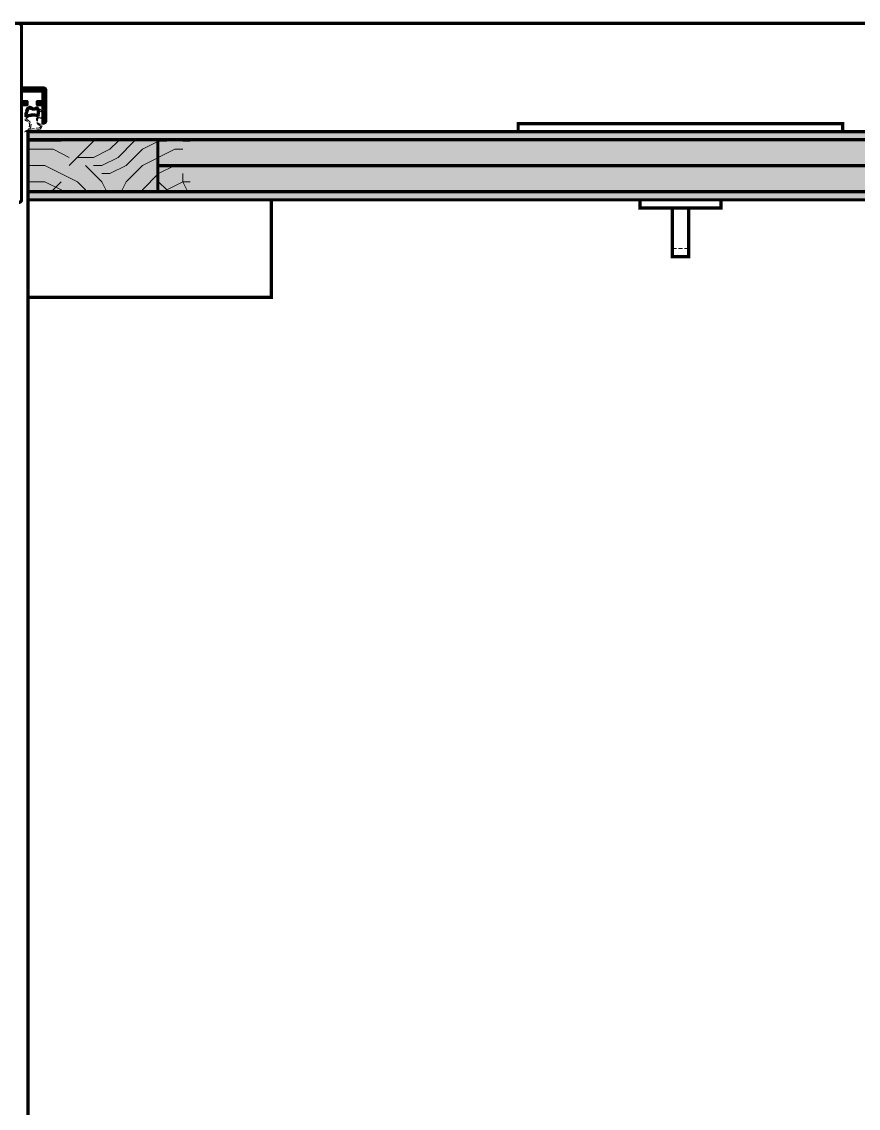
# Model space of a CAD drawing. Extents: x -1457 to 23780, y -2071 to 4205.
# Drawn here: x 10056.7 to 10108.3, y 2173.2 to 2240.1 of the extents above; entities that cross this region are included whole.
import ezdxf

# ---------------------------------------------------------------- set-up
doc = ezdxf.new("R2010")
doc.units = 0
doc.header["$MEASUREMENT"] = 0
doc.linetypes.add('HIDDEN', pattern=[0.375, 0.25, -0.125])
doc.layers.add('M-TEFRIS2-015', color=129, linetype='Continuous', lineweight=9)

msp = doc.modelspace()

# ---------------------------------------------------------------- hatches: boundary and pattern name
at = {"layer": 'M-TEFRIS2-015', "linetype": 'HIDDEN', "lineweight": 0}
h = msp.add_hatch(color=256, dxfattribs=at)
edge = h.paths.add_edge_path()
edge.add_spline(control_points=[(10057.98758325303, 2234.536979920442), (10057.94810959684, 2234.590641756), (10057.87657633658, 2234.687886511627), (10057.76979739985, 2234.782375259383), (10057.68365446499, 2234.889969749507), (10057.57484561024, 2234.835137338334), (10057.47260287918, 2234.799362440426), (10057.36406461118, 2234.823635529487), (10057.27959755192, 2234.890981718578), (10057.18649163831, 2234.893679111869), (10057.07190331895, 2234.890196595941), (10057.00075396223, 2234.728768522833), (10056.9162741467, 2234.555612813285), (10056.8955861321, 2234.32089180714), (10056.92080323721, 2234.164385160115), (10056.91385945038, 2234.017088821289), (10057.02768418801, 2234.004463782891), (10057.09953485559, 2233.920496967494), (10057.21296193141, 2233.835403951296), (10057.19070475691, 2233.710453487227), (10057.17318810168, 2233.593842557493), (10057.13242081367, 2233.448186740257), (10057.00556276126, 2233.400462442482), (10056.8281568214, 2233.351970450301), (10056.87623434219, 2233.330196704792), (10056.90054690841, 2233.323097995653)], knot_values=[0, 0, 0, 0, 1.972481329933421, 3.574485720078666, 4.459231721842631, 5.627326994262999, 6.631388320856649, 7.787072978740821, 8.75015276194368, 9.776376719050775, 10.52172028727109, 11.98318526219924, 14.34903833668033, 16.62296311174929, 18.66660599276623, 19.53265988375316, 20.30320742306432, 21.53106540985929, 22.8950020509257, 24.14050273090668, 24.94140504827469, 26.57643914558082, 28.1214307914516, 29.40842415818681, 30.06904306217089, 30.06904306217089, 30.06904306217089, 30.06904306217089], degree=3, periodic=0)
edge.add_arc((10056.90615239825, 2233.342296393599), 0.0200000000000125, -106.2765878871962, -80.30387226260802)
edge.add_line((10056.90952085348, 2233.32258209652), (10057.86141479498, 2233.485226096094))
edge.add_spline(control_points=[(10057.86141479499, 2233.485226096094), (10057.88878812247, 2233.531547350965), (10057.94330403951, 2233.597067522991), (10057.94905603411, 2233.700881018729), (10057.93305795056, 2233.763171088216), (10057.93369536382, 2233.756541251594), (10057.86230107356, 2233.780431692659), (10057.86230107356, 2233.780431692659)], knot_values=[0, 0, 0, 0, 0.2230052084876708, 0.4469780816912642, 0.8022655540997069, 1.018676818468204, 1.060393501096338, 1.060393501096338, 1.060393501096338, 1.060393501096338], degree=3, periodic=0)
edge.add_arc((10057.9157643041, 2234.014905823438), 0.2404920685283454, -231.14236130453662, -102.84460959599818, ccw=False)
edge.add_spline(control_points=[(10057.76488258731, 2234.202178732747), (10057.79120229306, 2234.184438069671), (10057.84925514144, 2234.185448038301), (10057.94595845469, 2234.131507992766), (10057.94438418117, 2234.249259768585), (10057.75131581447, 2234.260589799822), (10057.81380175628, 2234.415028534258), (10057.80124121609, 2234.662888332943), (10057.9173817233, 2234.528836072524), (10057.96847013152, 2234.534762670257), (10057.98758325303, 2234.536979920442)], knot_values=[1.684532790128255, 1.684532790128255, 1.684532790128255, 1.684532790128255, 1.827512949640418, 2.001131811412198, 2.034132841388928, 2.383878172112238, 2.570749579948123, 2.81730155771981, 2.995364809708569, 3.101801527567439, 3.101801527567439, 3.101801527567439, 3.101801527567439], degree=3, periodic=0)
edge = h.paths.add_edge_path(flags=16)
edge.add_spline(control_points=[(10057.20754967851, 2233.511670378895), (10057.22382841796, 2233.528315656557), (10057.24008207191, 2233.547646962266), (10057.26287688774, 2233.585303157317), (10057.26990342782, 2233.599884121395), (10057.27377314658, 2233.608409341563)], knot_values=[4.696285649924368, 4.696285649924368, 4.696285649924368, 4.696285649924368, 4.79612257682362, 4.79612257682362, 4.854419796380462, 4.854419796380462, 4.854419796380462, 4.854419796380462], degree=3, periodic=0)
edge.add_spline(control_points=[(10057.27377314658, 2233.608409341563), (10057.27360795048, 2233.611435918301), (10057.27365580579, 2233.614473147059), (10057.27400261182, 2233.624272794401), (10057.27451452763, 2233.631888241853), (10057.27592997298, 2233.648356792339), (10057.2768030262, 2233.657040561797), (10057.27883823125, 2233.674713547633), (10057.2799777224, 2233.683409589801), (10057.28366210465, 2233.708791225308), (10057.2865338066, 2233.727111912387), (10057.28980625088, 2233.768760097872), (10057.29049537051, 2233.792035670347), (10057.28445191936, 2233.829182390487), (10057.28121979142, 2233.842062605105), (10057.27023068279, 2233.87355745984), (10057.26086289622, 2233.890614554548), (10057.24026616719, 2233.920623479375), (10057.22875313111, 2233.93363438117), (10057.20570342768, 2233.957055949886), (10057.19454431147, 2233.967216136298), (10057.17376907443, 2233.985160908436), (10057.16399319365, 2233.993128676724), (10057.14483310261, 2234.009045317543), (10057.13503686606, 2234.017200753027), (10057.10559826523, 2234.039908735755), (10057.0841649226, 2234.054765006356), (10057.05858733284, 2234.067365567273)], knot_values=[3.795205768767631, 3.795205768767631, 3.795205768767631, 3.795205768767631, 3.825435281411388, 3.825435281411388, 3.876175829762433, 3.876175829762433, 3.923120005564896, 3.923120005564896, 3.970064181367359, 3.970064181367359, 4.056079576782028, 4.056079576782028, 4.1420949721967, 4.1420949721967, 4.181856208153813, 4.181856208153813, 4.244411595576305, 4.244411595576305, 4.309456277789172, 4.309456277789172, 4.374500960002043, 4.374500960002043, 4.436400391423946, 4.436400391423946, 4.498299822845847, 4.498299822845847, 4.605733337985941, 4.605733337985941, 4.605733337985941, 4.605733337985941], degree=3, periodic=0)
edge.add_arc((10057.0921735899, 2234.135541540585), 0.0759999999999773, -242.77781000747268, -116.22673227767291, ccw=False)
edge.add_arc((10057.47722509194, 2233.231874823799), 1.058097748058568, 78.8376998673894, 113.37615524251689, ccw=False)
edge.add_arc((10057.67821060722, 2234.250330410581), 0.0200000000000284, -30.195413915971812, 78.9000715373781, ccw=False)
edge.add_arc((10057.96199720611, 2234.025453327911), 0.3422998841750275, 141.1287320440587, 245.511948304005)
edge.add_arc((10057.7980206851, 2233.646677810102), 0.0708012071070941, -89.84227209005059, 71.81844955852603, ccw=False)
edge.add_line((10057.79821559147, 2233.575876871273), (10057.2252168256, 2233.477972255045))
edge.add_arc((10057.22184837036, 2233.497686552124), 0.019999999999999, -224.3621609343977, -80.30387226945902, ccw=False)
edge = h.paths.add_edge_path(flags=16)
edge.add_spline(control_points=[(10056.97222224483, 2234.381511610696), (10056.97275559254, 2234.383443302362), (10056.97329401538, 2234.385377029361), (10056.98317718235, 2234.420583173887), (10056.99398675755, 2234.454465369203), (10057.00581280729, 2234.488925818772), (10057.00620549716, 2234.490067248131), (10057.00659895267, 2234.491208090767)], knot_values=[2.606882164150666, 2.606882164150666, 2.606882164150666, 2.606882164150666, 2.618308665253161, 2.618308665253161, 2.814704777591772, 2.814704777591772, 2.821436412206805, 2.821436412206805, 2.821436412206805, 2.821436412206805], degree=3, periodic=0)
edge.add_spline(control_points=[(10057.00659895267, 2234.491208090767), (10057.017684601, 2234.523351445925), (10057.02937804791, 2234.555029037088), (10057.04203718599, 2234.587745673318), (10057.04262090282, 2234.589250466535), (10057.04320617076, 2234.590755501828)], knot_values=[2.408074102405524, 2.408074102405524, 2.408074102405524, 2.408074102405524, 2.597738580129102, 2.597738580129102, 2.606882164150666, 2.606882164150666, 2.606882164150666, 2.606882164150666], degree=3, periodic=0)
edge.add_spline(control_points=[(10057.04320617076, 2234.590755501828), (10057.04890642209, 2234.605413881196), (10057.05475380924, 2234.620095223268), (10057.06746241571, 2234.651310779605), (10057.0743942952, 2234.667949992076), (10057.08699009993, 2234.697591023123), (10057.09239043787, 2234.710240845743), (10057.09794339169, 2234.722917735096)], knot_values=[2.149006277224146, 2.149006277224146, 2.149006277224146, 2.149006277224146, 2.238060749371884, 2.238060749371884, 2.336258805541189, 2.336258805541189, 2.408074102405524, 2.408074102405524, 2.408074102405524, 2.408074102405524], degree=3, periodic=0)
edge.add_spline(control_points=[(10057.09794339169, 2234.722917735096), (10057.0999833783, 2234.727574839293), (10057.10204396202, 2234.732235596432), (10057.10800861308, 2234.745566117381), (10057.11182911319, 2234.753606076552), (10057.11894489026, 2234.767773688804), (10057.12224202991, 2234.773931112843), (10057.12823439308, 2234.784286994847), (10057.13073621864, 2234.788324063993), (10057.13370171583, 2234.792061084801)], knot_values=[1.977607441624772, 1.977607441624772, 1.977607441624772, 1.977607441624772, 2.003990200929743, 2.003990200929743, 2.053089229014396, 2.053089229014396, 2.101047753119271, 2.101047753119271, 2.149006277224144, 2.149006277224144, 2.149006277224144, 2.149006277224144], degree=3, periodic=0)
edge.add_arc((10057.14936829477, 2234.779628936791), 0.0200000000000304, 90.55556315178887, 141.5663893431633, ccw=False)
edge.add_spline(control_points=[(10057.14700135056, 2234.799488382276), (10057.14812724181, 2234.799622571412), (10057.14927051283, 2234.799731712661), (10057.1553777025, 2234.800230233785), (10057.16148946181, 2234.800473054082), (10057.17871731772, 2234.800851241052), (10057.19056940429, 2234.800838521391), (10057.20063873708, 2234.800536404051)], knot_values=[1.69878072459484, 1.69878072459484, 1.69878072459484, 1.69878072459484, 1.709176364630534, 1.709176364630534, 1.751194216338215, 1.751194216338215, 1.814824352558606, 1.814824352558606, 1.814824352558606, 1.814824352558606], degree=3, periodic=0)
edge.add_spline(control_points=[(10057.20063873708, 2234.800536404051), (10057.20073542951, 2234.800533502919), (10057.20083195754, 2234.800530575103), (10057.20999431143, 2234.800249645425), (10057.21783202944, 2234.799662459143), (10057.22780517489, 2234.79839195314), (10057.23083182659, 2234.797907614058), (10057.23640013234, 2234.796793577174), (10057.23831261088, 2234.796331715919), (10057.24295941414, 2234.795068542095), (10057.2457369286, 2234.79410855813), (10057.24989333629, 2234.792255826713), (10057.25138653206, 2234.791518251932), (10057.25458097786, 2234.789862340418), (10057.25607732446, 2234.789066248348), (10057.26009274195, 2234.786846658626), (10057.2618634086, 2234.78582004604), (10057.26369255536, 2234.784728261748)], knot_values=[1.498288754767149, 1.498288754767149, 1.498288754767149, 1.498288754767149, 1.498899773643438, 1.498899773643438, 1.55638679152604, 1.55638679152604, 1.58513030046734, 1.58513030046734, 1.61387380940864, 1.61387380940864, 1.646408564364206, 1.646408564364206, 1.665384561853024, 1.665384561853024, 1.684360559341839, 1.684360559341839, 1.69878072459484, 1.69878072459484, 1.69878072459484, 1.69878072459484], degree=3, periodic=0)
edge.add_line((10057.26369255536, 2234.784728261748), (10057.30731429487, 2234.758691242114))
edge.add_line((10057.30731429487, 2234.75869124211), (10057.39282680815, 2234.725518000971))
edge.add_line((10057.39282680815, 2234.725518000974), (10057.4684864332, 2234.717319852167))
edge.add_line((10057.4684864332, 2234.717319852167), (10057.57384824673, 2234.738456821753))
edge.add_spline(control_points=[(10057.57384824674, 2234.738456821757), (10057.58287550225, 2234.741736241616), (10057.59163526594, 2234.745218967095), (10057.61797661219, 2234.75614276723), (10057.6337297182, 2234.763395368183), (10057.6461758442, 2234.768212482792)], knot_values=[0.9322138717899155, 0.9322138717899155, 0.9322138717899155, 0.9322138717899155, 0.9728151593248144, 0.9728151593248144, 1.059280169269481, 1.059280169269481, 1.059280169269481, 1.059280169269481], degree=3, periodic=0)
edge.add_arc((10057.65339476099, 2234.749560747205), 0.0199999999999873, 41.187602607252586, 114.1288367209765, ccw=False)
edge.add_spline(control_points=[(10057.66819740606, 2234.763009973911), (10057.67503948602, 2234.755479363899), (10057.68392322062, 2234.745194149295), (10057.69286213194, 2234.735460483742), (10057.69287617185, 2234.7354451965), (10057.69289021144, 2234.735429910575)], knot_values=[0.6191493752113117, 0.6191493752113117, 0.6191493752113117, 0.6191493752113117, 0.6800377646677511, 0.6800377646677511, 0.6801335518299229, 0.6801335518299229, 0.6801335518299229, 0.6801335518299229], degree=3, periodic=0)
edge.add_line((10057.69289021144, 2234.735429910575), (10057.71838552733, 2234.708592019018))
edge.add_arc((10057.6640694396, 2234.655434116372), 0.0760000000000115, 21.824850319347604, 44.38258039392042, ccw=False)
edge.add_line((10057.73462211451, 2234.683688674631), (10057.73769654087, 2234.609023709021))
edge.add_line((10057.73769654087, 2234.609023709017), (10057.73345610935, 2234.525721076872))
edge.add_line((10057.73345610935, 2234.525721076876), (10057.72938910031, 2234.445825303064))
edge.add_line((10057.72938910031, 2234.445825303064), (10057.72702358885, 2234.399355190351))
edge.add_line((10057.72702358885, 2234.399355190351), (10057.72702033333, 2234.399349495518))
edge.add_arc((10057.65171379393, 2234.409592792021), 0.0760000000000394, -97.22819727811412, -7.745911107292898, ccw=False)
edge.add_line((10057.64215136198, 2234.334196771601), (10057.64229709043, 2234.334237196363))
edge.add_line((10057.64229709043, 2234.334237196363), (10057.57546502543, 2234.346635254995))
edge.add_line((10057.57546502543, 2234.346635254991), (10057.48450100597, 2234.355975572558))
edge.add_line((10057.48450100597, 2234.355975572562), (10057.35602088327, 2234.354742510412))
edge.add_line((10057.35602088327, 2234.354742510408), (10057.2884411487, 2234.34730749279))
edge.add_line((10057.2884411487, 2234.347307492793), (10057.14760252609, 2234.316169406105))
edge.add_arc((10057.42967528368, 2233.374422730514), 0.9830828253785207, 106.6740540243769, 111.0841378559763)
edge.add_arc((10057.04548113932, 2234.361284540253), 0.0760000000000061, -195.4350394577134, -66.30546412397172, ccw=False)
h = msp.add_hatch(dxfattribs=at)
h.set_pattern_fill('LOGEND', color=256, scale=10, style=0)
h.set_pattern_definition([(270, (12032.13952861774, 3829.24191300548), (9.999999999999998, -9.999999999999998), [3, -7]), (270, (12032.63952861774, 3829.24191300548), (9.999999999999998, -9.999999999999998), [3, -7]), (270, (12033.63952861774, 3828.74191300548), (9.999999999999998, -9.999999999999998), [2, -8]), (270, (12034.63952861774, 3828.24191300548), (9.999999999999998, -9.999999999999998), [1.5, -8.5]), (270, (12035.63952861774, 3828.24191300548), (9.999999999999998, -9.999999999999998), [1, -9]), (270, (12036.63952861774, 3830.74191300548), (9.999999999999998, -9.999999999999998), [0.5, -2.5, 0.5, -6.5]), (270, (12037.13952861774, 3829.24191300548), (9.999999999999998, -9.999999999999998), [0.5, -4, 1.5, -4]), (270, (12037.63952861774, 3827.24191300548), (9.999999999999998, -9.999999999999998), [0.5, -0.5, 0.5, -8.5]), (270, (12038.13952861774, 3827.74191300548), (9.999999999999998, -9.999999999999998), [0.5, -9.5]), (270, (12039.13952861774, 3828.24191300548), (9.999999999999998, -9.999999999999998), [1.5, -8.5]), (270, (12040.13952861774, 3828.24191300548), (9.999999999999998, -9.999999999999998), [2, -8]), (270, (12041.13952861774, 3828.74191300548), (9.999999999999998, -9.999999999999998), [2.5, -3, 0.5, -4]), (360, (12035.13952861774, 3832.74191300548), (9.999999999999998, 9.999999999999998), [0.5, -1, 2.5, -6]), (360, (12036.13952861774, 3832.24191300548), (9.999999999999998, 9.999999999999998), [0.5, -0.5, 1.5, -7.5]), (360, (12040.13952861774, 3831.74191300548), (9.999999999999998, 9.999999999999998), [1, -9]), (360, (12036.13952861774, 3831.24191300548), (9.999999999999998, 9.999999999999998), [2, -3, 0.5, -4.5]), (360, (12041.63952861774, 3830.74191300548), (9.999999999999998, 9.999999999999998), [0.5, -9.5]), (360, (12036.63952861774, 3830.24191300548), (9.999999999999998, 9.999999999999998), [1.5, -8.5]), (360, (12037.13952861774, 3829.24191300548), (9.999999999999998, 9.999999999999998), [1, -9]), (360, (12037.13952861774, 3828.24191300548), (9.999999999999998, 9.999999999999998), [0.5, -1.5, 1.5, -6.5]), (360, (12037.63952861774, 3827.74191300548), (9.999999999999998, 9.999999999999998), [0.5, -9.5]), (360, (12035.63952861774, 3827.24191300548), (9.999999999999998, 9.999999999999998), [1.399999999999999, -8.6]), (360, (12033.63952861774, 3826.74191300548), (9.999999999999998, 9.999999999999998), [1, -9]), (360, (12037.63952861774, 3825.74191300548), (9.999999999999998, 9.999999999999998), [0.5, -9.5]), (360, (12037.13952861774, 3824.74191300548), (9.999999999999998, 9.999999999999998), [1.5, -8.5]), (360, (12037.13952861774, 3823.74191300548), (9.999999999999998, 9.999999999999998), [1.5, -8.5]), (315.0000000000001, (12033.13952861774, 3825.24191300548), (10.00000000019025, 1.079553950707443e-15), [0.7071000000000001, -0.7071000000000001, 0.7071000000000001, -12.02083562]), (315.0000000000001, (12035.63952861774, 3827.24191300548), (10.00000000019025, 1.079553950707443e-15), [1.414199999999999, -12.72793562]), (315.0000000000001, (12040.63952861774, 3831.24191300548), (10.00000000019025, 1.079553950707443e-15), [1.414199999999999, -12.72793562]), (315.0000000000001, (12038.13952861774, 3829.24191300548), (10.00000000019025, 1.079553950707443e-15), [1.414199999999999, -12.72793562]), (315.0000000000001, (12036.13952861774, 3828.74191300548), (10.00000000019025, 1.079553950707443e-15), [1.414199999999999, -12.72793562]), (315.0000000000001, (12034.13952861774, 3825.74191300548), (10.00000000019025, 1.079553950707443e-15), [1.414199999999999, -12.72793562]), (315.0000000000001, (12034.63952861774, 3826.74191300548), (10.00000000019025, 1.079553950707443e-15), [2.121319999999998, -12.02081562]), (315.0000000000001, (12039.13952861774, 3829.74191300548), (10.00000000019025, 1.079553950707443e-15), [0.7071000000000001, -13.43503562]), (315.0000000000001, (12040.13952861774, 3830.24191300548), (10.00000000019025, 1.079553950707443e-15), [0.7071000000000001, -13.43503562]), (315.0000000000001, (12040.13952861774, 3826.24191300548), (10.00000000019025, 1.079553950707443e-15), [0.7071000000000001, -13.43503562]), (315.0000000000001, (12035.13952861774, 3830.24191300548), (10.00000000019025, 1.079553950707443e-15), [0.7071000000000001, -13.43503562]), (315.0000000000001, (12038.63952861774, 3824.74191300548), (10.00000000019025, 1.079553950707443e-15), [0.7071000000000001, -13.43503562]), (315.0000000000001, (12037.63952861774, 3828.24191300548), (10.00000000019025, 1.079553950707443e-15), [0.7071000000000001, -13.43503562]), (315.0000000000001, (12038.63952861774, 3827.24191300548), (10.00000000019025, 1.079553950707443e-15), [0.7071000000000001, -13.43503562]), (45, (12036.63952861774, 3827.74191300548), (-1.079553950707443e-15, 10.00000000019025), [0.7071000000000001, -0.7071000000000001, 2.121319999999998, -10.60661562]), (45, (12036.63952861774, 3826.24191300548), (-1.079553950707443e-15, 10.00000000019025), [0.7071000000000001, -13.43503562]), (45, (12033.13952861774, 3826.24191300548), (-1.079553950707443e-15, 10.00000000019025), [0.7071000000000001, -13.43503562]), (45, (12035.63952861774, 3828.24191300548), (-1.079553950707443e-15, 10.00000000019025), [0.7071000000000001, -13.43503562]), (45, (12037.63952861774, 3826.74191300548), (-1.079553950707443e-15, 10.00000000019025), [0.7071000000000001, -13.43503562]), (45, (12035.13952861774, 3829.24191300548), (-1.079553950707443e-15, 10.00000000019025), [0.7071000000000001, -13.43503562]), (45, (12035.13952861774, 3825.24191300548), (-1.079553950707443e-15, 10.00000000019025), [0.7071000000000001, -13.43503562]), (45, (12032.13952861774, 3832.24191300548), (-1.079553950707443e-15, 10.00000000019025), [0.7071000000000001, -13.43503562]), (45, (12032.63952861774, 3831.74191300548), (-1.079553950707443e-15, 10.00000000019025), [1.414199999999999, -12.72793562]), (45, (12033.13952861774, 3831.24191300548), (-1.079553950707443e-15, 10.00000000019025), [1.414199999999999, -12.72793562]), (45, (12033.13952861774, 3830.24191300548), (-1.079553950707443e-15, 10.00000000019025), [1.414199999999999, -12.72793562]), (45, (12034.13952861774, 3829.74191300548), (-1.079553950707443e-15, 10.00000000019025), [1.414199999999999, -12.72793562]), (45, (12038.13952861774, 3825.74191300548), (-1.079553950707443e-15, 10.00000000019025), [1.414199999999999, -12.72793562]), (45, (12033.13952861774, 3823.74191300548), (-1.079553950707443e-15, 10.00000000019025), [1.414199999999999, -12.72793562]), (45, (12041.13952861774, 3823.24191300548), (-1.079553950707443e-15, 10.00000000019025), [1.414199999999999, -12.72793562]), (45, (12040.13952861774, 3823.24191300548), (-1.079553950707443e-15, 10.00000000019025), [1.414199999999999, -12.72793562]), (45, (12039.63952861774, 3824.24191300548), (-1.079553950707443e-15, 10.00000000019025), [1.414199999999999, -12.72793562]), (45, (12039.63952861774, 3831.24191300548), (-1.079553950707443e-15, 10.00000000019025), [2.121319999999998, -12.02081562]), (45, (12038.63952861774, 3824.74191300548), (-1.079553950707443e-15, 10.00000000019025), [2.121319999999998, -12.02081562]), (296.5650512000001, (12041.63952861774, 3830.24191300548), (4.00064707955395e-09, -10.00000000000094), [1.117999999999998, -21.24267976999997]), (296.5650512000001, (12036.63952861774, 3830.24191300548), (4.00064707955395e-09, -10.00000000000094), [1.117999999999998, -21.24267976999997]), (296.5650512000001, (12039.63952861774, 3829.24191300548), (4.00064707955395e-09, -10.00000000000094), [1.117999999999998, -21.24267976999997]), (296.5650512000001, (12032.63952861774, 3826.24191300548), (4.00064707955395e-09, -10.00000000000094), [1.117999999999998, -21.24267976999997]), (296.5650512000001, (12033.63952861774, 3826.74191300548), (4.00064707955395e-09, -10.00000000000094), [1.117999999999998, -21.24267976999997]), (296.5650512000001, (12035.63952861774, 3829.74191300548), (4.00064707955395e-09, -10.00000000000094), [1.117999999999998, -21.24267976999997]), (296.5650512000001, (12040.63952861774, 3829.74191300548), (4.00064707955395e-09, -10.00000000000094), [1.117999999999998, -21.24267976999997]), (296.5650512000001, (12037.63952861774, 3826.74191300548), (4.00064707955395e-09, -10.00000000000094), [2.235999999999997, -20.12467976999998]), (333.4349488200001, (12039.13952861774, 3826.74191300548), (10.00000000000094, -5.099843204460492e-10), [1.117999999999975, -21.24267976999962]), (333.4349488200001, (12036.13952861774, 3825.24191300548), (10.00000000000094, -5.099843204460492e-10), [1.117999999999975, -21.24267976999962]), (333.4349488200001, (12038.13952861774, 3830.24191300548), (10.00000000000094, -5.099843204460492e-10), [1.117999999999975, -21.24267976999962]), (333.4349488200001, (12038.63952861774, 3832.24191300548), (10.00000000000094, -5.099843204460492e-10), [1.117999999999975, -21.24267976999962]), (333.4349488200001, (12036.63952861774, 3826.24191300548), (10.00000000000094, -5.099843204460492e-10), [1.117999999999975, -21.24267976999962]), (333.4349488200001, (12036.63952861774, 3827.24191300548), (10.00000000000094, -5.099843204460492e-10), [1.117999999999975, -21.24267976999962]), (333.4349488200001, (12038.13952861774, 3831.24191300548), (10.00000000000094, -5.099843204460492e-10), [2.235999999999953, -20.12467976999963]), (333.4349488200001, (12034.63952861774, 3823.74191300548), (10.00000000000094, -5.099843204460492e-10), [2.235999999999953, -20.12467976999963]), (333.4349488200001, (12035.13952861774, 3824.74191300548), (10.00000000000094, -5.099843204460492e-10), [2.235999999999953, -20.12467976999963]), (26.56505120000006, (12033.63952861774, 3832.74191300548), (10.00000000000094, 4.000650379553951e-09), [1.11799999999998, -21.24267976999968]), (26.56505120000006, (12039.13952861774, 3832.74191300548), (10.00000000000094, 4.000650379553951e-09), [1.11799999999998, -21.24267976999968]), (26.56505120000006, (12032.13952861774, 3830.74191300548), (10.00000000000094, 4.000650379553951e-09), [1.11799999999998, -21.24267976999968]), (26.56505120000006, (12041.13952861774, 3831.74191300548), (10.00000000000094, 4.000650379553951e-09), [1.11799999999998, -21.24267976999968]), (26.56505120000006, (12035.13952861774, 3830.74191300548), (10.00000000000094, 4.000650379553951e-09), [1.11799999999998, -21.24267976999968]), (26.56505120000006, (12036.13952861774, 3828.74191300548), (10.00000000000094, 4.000650379553951e-09), [1.11799999999998, -21.24267976999968]), (26.56505120000006, (12038.13952861774, 3827.74191300548), (10.00000000000094, 4.000650379553951e-09), [1.11799999999998, -21.24267976999968]), (26.56505120000006, (12034.13952861774, 3832.24191300548), (10.00000160773382, -3.211465101120446e-06), [1.11799999999998, -21.24267976999968]), (26.56505120000006, (12035.63952861774, 3829.74191300548), (10.00000000000094, 4.000650379553951e-09), [1.11799999999998, -21.24267976999968]), (26.56505120000006, (12034.63952861774, 3826.74191300548), (10.00000000000094, 4.000650379553951e-09), [1.11799999999998, -21.24267976999968]), (26.56505120000006, (12035.63952861774, 3825.74191300548), (10.00000000000094, 4.000650379553951e-09), [1.11799999999998, -21.24267976999968]), (26.56505120000006, (12038.63952861774, 3823.74191300548), (10.00000000000094, 4.000650379553951e-09), [1.11799999999998, -21.24267976999968]), (26.56505120000006, (12041.63952861774, 3831.24191300548), (10.00000000000094, 4.000650379553951e-09), [1.11799999999998, -21.24267976999968]), (26.56505120000006, (12041.13952861774, 3832.74191300548), (10.00000000000094, 4.000650379553951e-09), [2.23599999999996, -20.12467976999968]), (26.56505120000006, (12034.13952861774, 3831.24191300548), (10.00000000000094, 4.000650379553951e-09), [2.23599999999996, -20.12467976999968]), (63.43494882000007, (12032.63952861774, 3832.74191300548), (5.099876204460492e-10, 10.00000000000094), [1.117999999999998, -21.24267976999997]), (63.43494882000007, (12032.13952861774, 3824.24191300548), (5.099876204460492e-10, 10.00000000000094), [1.117999999999998, -21.24267976999997]), (63.43494882000007, (12037.13952861774, 3824.74191300548), (5.099876204460492e-10, 10.00000000000094), [1.117999999999998, -21.24267976999997]), (63.43494882000007, (12033.63952861774, 3828.74191300548), (5.099876204460492e-10, 10.00000000000094), [1.117999999999998, -21.24267976999997]), (63.43494882000007, (12032.63952861774, 3829.24191300548), (5.099876204460492e-10, 10.00000000000094), [1.117999999999998, -21.24267976999997]), (63.43494882000007, (12034.63952861774, 3828.24191300548), (5.099876204460492e-10, 10.00000000000094), [1.117999999999998, -21.24267976999997]), (63.43494882000007, (12040.63952861774, 3825.24191300548), (5.099876204460492e-10, 10.00000000000094), [1.117999999999998, -21.24267976999997]), (63.43494882000007, (12041.13952861774, 3824.24191300548), (5.099876204460492e-10, 10.00000000000094), [2.235999999999996, -20.12467976999998])])
h.paths.add_polyline_path([(10057.10000012271, 2232.830004310683), (10067.10028282791, 2232.830004310683), (10067.10028282791, 2229.630004310682), (10057.10000012271, 2229.630004310682)])
h = msp.add_hatch(color=256, dxfattribs=at)
h.dxf.hatch_style = 1
h.paths.add_polyline_path([(10057.10029424036, 2229.130004310682), (10135.89500012279, 2229.130004310682), (10135.89500012279, 2233.330004310683), (10057.10029424036, 2233.330004310683)])

# ---------------------------------------------------------------- linework, layer by layer
for p, q in [((10472.50000012271, 2240.000004310681), (9967.397144134893, 2240.000004310681)), ((10057.7398871271, 2234.652057442287), (10057.72702509159, 2234.399384711465)), ((10056.90952085348, 2233.32258209652), (10057.86141479499, 2233.485226096094)), ((10057.2252168256, 2233.477972255045), (10057.79999768234, 2233.576181365686)), ((10097.80000013743, 2226.129958233425), (10096.80000013743, 2226.129958233425))]:
    msp.add_line(p, q, dxfattribs=at)
at = {"layer": 'M-TEFRIS2-015', "linetype": 'HIDDEN', "lineweight": 0, "const_width": 0.2}
msp.add_lwpolyline([(10217.50000012271, 2230.000004310685), (10217.50000012271, 2033.152769449003, 0.0084561785165684), (10007.22983938039, 2014.242613017363), (9996.681724218011, 2110.545078229901), (9996.711523575868, 2230.000004310685), (10052.50000012271, 2230.000004310685), (10052.50000012271, 2240.000004310685), (10142.50000012286, 2240.000004310619), (10142.50000012286, 2230.000004310619)], format="xyb", close=True, dxfattribs=at)
msp.add_lwpolyline([(10056.55000012271, 2228.980004310681, 0.4142135623730951), (10056.70000012271, 2229.130004310682), (10056.70000012271, 2235.000004310681), (10057.02500012271, 2235.000004310681, 0.4142135623730951), (10057.05000012271, 2235.025004310683), (10057.05000012271, 2235.155004310684, 0.4142135623730951), (10057.02500012271, 2235.180004310681), (10056.70000012271, 2235.180004310681), (10056.70000012271, 2235.840004310681), (10058.02000012271, 2235.840004310681), (10058.02000012271, 2235.180004310681), (10057.69500012271, 2235.180004310681, 0.4142135623730951), (10057.67000012271, 2235.155004310684), (10057.67000012271, 2235.025004310683, 0.4142135623730951), (10057.69500012271, 2235.000004310681), (10058.02000012271, 2235.000004310681), (10058.02000012271, 2233.860004310682), (10058.05000012271, 2233.860004310682, 0.4142135623730951), (10058.20000012271, 2234.010004310683), (10058.20000012271, 2235.870004310684, 0.4142135623730951), (10058.05000012271, 2236.020004310682), (10056.70000012271, 2236.020004310682), (10056.70000012271, 2239.830004310683, 0.4142135623730951), (10056.55000012271, 2239.980004310681)], format="xyb", dxfattribs=at)
for points in [[(10057.04450903731, 2234.285290757496), (10057.14760252609, 2234.316169406102), (10057.2884411487, 2234.347307492793), (10057.35602088327, 2234.354742510408), (10057.48450100597, 2234.355975572562), (10057.57546502543, 2234.346635254991), (10057.64229709042, 2234.334237196363), (10057.69875034954, 2234.349897210639), (10057.72702033333, 2234.399349495518), (10057.72938910031, 2234.445825303064), (10057.73345610935, 2234.525721076876), (10057.73769654087, 2234.609023709017), (10057.73462211451, 2234.683688674631), (10057.71838552733, 2234.708592019015), (10057.69289021144, 2234.735429910579), (10057.65799310398, 2234.769024951314), (10057.57384824673, 2234.738456821753), (10057.4684864332, 2234.717319852167), (10057.39282680815, 2234.725518000974), (10057.30731429487, 2234.75869124211), (10057.26369255536, 2234.784728261748), (10057.20063873707, 2234.800536404051), (10057.13370171583, 2234.792061084805), (10057.09794339169, 2234.722917735096), (10057.04320617076, 2234.590755501831), (10057.00659895267, 2234.491208090767), (10056.97222224483, 2234.381511610696), (10056.99575066983, 2234.303813848554), (10056.99575061885, 2234.303813892664), (10057.04450903731, 2234.285290757496)], [(10065.10028930524, 2231.230004990699), (10127.90008870815, 2231.230004310684)], [(10057.10029424036, 2229.130004310682), (10057.10029424036, 2147.529710193015)], [(10057.10029424036, 2229.130004310682), (10057.10029424036, 2223.130004310682), (10072.10029424036, 2223.130004310682), (10072.10029424036, 2229.130004310682), (10057.10029424036, 2229.130004310682)]]:
    msp.add_lwpolyline(points, dxfattribs=at)
for points in [[(10087.30029424037, 2233.329794226651), (10087.30029424037, 2233.829794226651), (10107.30029424037, 2233.829794226651), (10107.30029424037, 2233.329794226651)], [(10065.10028437013, 2229.630004310682), (10065.10029424036, 2232.830005670716), (10057.10000012271, 2232.830004310683), (10057.10029424036, 2229.630004310682)], [(10137.90000012271, 2233.330004310683), (10137.90029424038, 2229.130004310682), (10057.10029424036, 2229.130004310682), (10057.10000015213, 2233.329584142619)], [(10127.90008870815, 2232.830004310683), (10127.90008870815, 2229.630004310682), (10065.10028282791, 2229.630004310682), (10065.10029289236, 2232.830005670716)], [(10094.80000013743, 2228.629958233425), (10094.80000013743, 2229.129958233425), (10099.80000013743, 2229.129958233425), (10099.80000013743, 2228.629958233425)], [(10097.80000013743, 2225.629958233425), (10097.80000013743, 2228.629958233425), (10096.80000013743, 2228.629958233425), (10096.80000013743, 2225.629958233425)]]:
    msp.add_lwpolyline(points, close=True, dxfattribs=at)
at = {"layer": 'M-TEFRIS2-015', "linetype": 'HIDDEN', "lineweight": 0}
for centre, radius, start, end in [((10057.04548113932, 2234.361284540253), 0.076, 164.5649605628815, 293.6945359214683), ((10057.0921735899, 2234.135541540585), 0.076, 117.222189983332, 243.7732677343307), ((10057.47722509194, 2233.231874823799), 1.058097748058572, 78.8352965664212, 113.3761552417256), ((10057.42967528368, 2233.374422730514), 0.983082825378532, 77.50932807979383, 111.0841378524007), ((10057.14936829477, 2234.779628936791), 0.02, 96.79672500268816, 141.5663893636016), ((10057.96199720611, 2234.025453327911), 0.3422998841750354, 141.1287320442842, 245.5453093007226), ((10057.65171379393, 2234.409592792021), 0.076, 264.2179119479115, 352.2540888927927), ((10057.65339476099, 2234.749560747205), 0.02, 42.25731725303641, 111.1582946275616), ((10057.9157643041, 2234.014905823438), 0.2404920685283614, 128.8576386952543, 257.1553904039193), ((10057.67821060722, 2234.250330410581), 0.02, 329.804586083992, 78.77292514936704), ((10057.6640694396, 2234.655434116372), 0.076, 359.2671202455321, 44.382580392736), ((10057.22184837036, 2233.497686552124), 0.02, 135.6378390694098, 279.6961277274465), ((10057.7980206851, 2233.646677810102), 0.0708012071070867, 268.4304577292602, 72.54515043778922), ((10057.10029424036, 2229.130004310682), 81.60029411766662, 270, 359.8946771961745)]:
    msp.add_arc(centre, radius, start, end, dxfattribs=at)
for points, knots in [([(10057.98758325303, 2234.536979920442), (10057.94810959684, 2234.590641756), (10057.87657633658, 2234.687886511627), (10057.76979739985, 2234.782375259383), (10057.68365446499, 2234.889969749507), (10057.57484561024, 2234.835137338334), (10057.47260287918, 2234.799362440426), (10057.36406461118, 2234.823635529487), (10057.27959755192, 2234.890981718578), (10057.18649163831, 2234.893679111869), (10057.07190331895, 2234.890196595941), (10057.00075396223, 2234.728768522833), (10056.9162741467, 2234.555612813285), (10056.8955861321, 2234.32089180714), (10056.92080323721, 2234.164385160115), (10056.91385945038, 2234.017088821289), (10057.02768418801, 2234.004463782891), (10057.09953485559, 2233.920496967494), (10057.21296193141, 2233.835403951296), (10057.19070475691, 2233.710453487227), (10057.17318810168, 2233.593842557493), (10057.13242081367, 2233.448186740257), (10057.00556276126, 2233.380462442481), (10056.8281568214, 2233.351970450301), (10056.87623434219, 2233.330196704792), (10056.90054690841, 2233.323097995653)], [0, 0, 0, 0, 1.972481329933421, 3.574485720078666, 4.459231721842631, 5.627326994262999, 6.631388320856649, 7.787072978740821, 8.75015276194368, 9.776376719050775, 10.52172028727109, 11.98318526219924, 14.34903833668033, 16.62296311174929, 18.66660599276623, 19.53265988375316, 20.30320742306432, 21.53106540985929, 22.8950020509257, 24.14050273090668, 24.94140504827469, 26.57643914558082, 28.1214307914516, 29.40842415818681, 30.06904306217089, 30.06904306217089, 30.06904306217089, 30.06904306217089]), ([(10057.13370171583, 2234.792061084801), (10057.13073621864, 2234.788324063993), (10057.12823439308, 2234.784286994847), (10057.12224202991, 2234.773931112843), (10057.11894489026, 2234.767773688804), (10057.11182911319, 2234.753606076552), (10057.10800861308, 2234.745566117381), (10057.09636904094, 2234.719552598952), (10057.08894472336, 2234.702190733522), (10057.0743942952, 2234.667949992076), (10057.06746241571, 2234.651310779605), (10057.05413324506, 2234.618570960476), (10057.04770774507, 2234.60240082736), (10057.0289494099, 2234.553921252831), (10057.01685502866, 2234.521102236165), (10056.99398675755, 2234.454465369203), (10056.98317718235, 2234.420583173887), (10056.97329401538, 2234.385377029361), (10056.97275559254, 2234.383443302362), (10056.97222224483, 2234.381511610696)], [1.977607441624772, 1.977607441624772, 1.977607441624772, 1.977607441624772, 2.025565965729647, 2.025565965729647, 2.073524489834522, 2.073524489834522, 2.122623517919175, 2.122623517919175, 2.220821574088481, 2.220821574088481, 2.319019630257786, 2.319019630257786, 2.41721768642709, 2.41721768642709, 2.613613798765703, 2.613613798765703, 2.810009911104313, 2.810009911104313, 2.821436412206809, 2.821436412206809, 2.821436412206809, 2.821436412206809]), ([(10057.6461758442, 2234.768212482792), (10057.6337297182, 2234.763395368183), (10057.61797661219, 2234.75614276723), (10057.5868100744, 2234.743217952127), (10057.57271918631, 2234.737745627794), (10057.54342737886, 2234.728362443326), (10057.52778289977, 2234.72427043847), (10057.49100946861, 2234.717918897153), (10057.46906014372, 2234.716520739941), (10057.4265293072, 2234.718702869217), (10057.40563919307, 2234.722091091771), (10057.36785467835, 2234.731922698043), (10057.35084620502, 2234.737883008274), (10057.32389557614, 2234.749892018539), (10057.31340096273, 2234.755308224536), (10057.29526961401, 2234.765343738756), (10057.28735000698, 2234.770116305357), (10057.27179930452, 2234.779710596307), (10057.26482304112, 2234.784231905993), (10057.25607732446, 2234.789066248351), (10057.25458097786, 2234.789862340418), (10057.25138653206, 2234.791518251932), (10057.24989333629, 2234.792255826713), (10057.2457369286, 2234.79410855813), (10057.24295941414, 2234.795068542095), (10057.23831261088, 2234.796331715919), (10057.23640013234, 2234.796793577174), (10057.23083182659, 2234.797907614058), (10057.22780517489, 2234.79839195314), (10057.21783202944, 2234.799662459143), (10057.20999431143, 2234.800249645425), (10057.19079716363, 2234.800838254927), (10057.17881695563, 2234.800853428311), (10057.16148946181, 2234.800473054082), (10057.1553777025, 2234.800230233785), (10057.14927051283, 2234.799731712661), (10057.14812724181, 2234.799622571412), (10057.14700135056, 2234.799488382276)], [0.9322138717899155, 0.9322138717899155, 0.9322138717899155, 0.9322138717899155, 1.018678881734585, 1.018678881734585, 1.082556095212454, 1.082556095212454, 1.146433308690327, 1.146433308690327, 1.225396899008182, 1.225396899008182, 1.304360489326034, 1.304360489326034, 1.372259955503497, 1.372259955503497, 1.415603443997421, 1.415603443997421, 1.458946932491345, 1.458946932491345, 1.512708920020149, 1.512708920020149, 1.531684917508965, 1.531684917508965, 1.550660914997782, 1.550660914997782, 1.583195669953349, 1.583195669953349, 1.611939178894649, 1.611939178894649, 1.640682687835949, 1.640682687835949, 1.698169705718551, 1.698169705718551, 1.76241086081523, 1.76241086081523, 1.804428712522914, 1.804428712522914, 1.814824352558608, 1.814824352558608, 1.814824352558608, 1.814824352558608]), ([(10057.71838552733, 2234.708592019015), (10057.71003861305, 2234.717120792837), (10057.70150647498, 2234.726047576387), (10057.68392322062, 2234.745194149295), (10057.67503948602, 2234.755479363899), (10057.66819740606, 2234.763009973911)], [0.5601748397419227, 0.5601748397419227, 0.5601748397419227, 0.5601748397419227, 0.6192451623734839, 0.6192451623734839, 0.680133551829923, 0.680133551829923, 0.680133551829923, 0.680133551829923]), ([(10057.76488258731, 2234.202178732747), (10057.79120229306, 2234.184438069671), (10057.84925514144, 2234.185448038301), (10057.94595845469, 2234.131507992766), (10057.94438418117, 2234.249259768585), (10057.75131581447, 2234.260589799822), (10057.81380175628, 2234.415028534258), (10057.80124121609, 2234.662888332943), (10057.9173817233, 2234.528836072524), (10057.96847013152, 2234.534762670257), (10057.98758325303, 2234.536979920442)], [1.684532790128255, 1.684532790128255, 1.684532790128255, 1.684532790128255, 1.827512949640418, 2.001131811412198, 2.034132841388928, 2.383878172112238, 2.570749579948123, 2.81730155771981, 2.995364809708569, 3.101801527567439, 3.101801527567439, 3.101801527567439, 3.101801527567439]), ([(10057.05858733284, 2234.067365567273), (10057.0841649226, 2234.054765006356), (10057.10559826523, 2234.039908735755), (10057.13503686606, 2234.017200753027), (10057.14483310261, 2234.009045317543), (10057.16399319365, 2233.993128676724), (10057.17376907443, 2233.985160908436), (10057.19454431147, 2233.967216136298), (10057.20570342768, 2233.957055949886), (10057.22875313111, 2233.93363438117), (10057.24026616719, 2233.920623479375), (10057.26086289622, 2233.890614554548), (10057.27023068279, 2233.87355745984), (10057.28121979142, 2233.842062605105), (10057.28445191936, 2233.829182390487), (10057.29049537051, 2233.792035670347), (10057.28980625088, 2233.768760097872), (10057.2865338066, 2233.727111912387), (10057.28366210465, 2233.708791225308), (10057.2799777224, 2233.683409589801), (10057.27883823125, 2233.674713547633), (10057.2768030262, 2233.657040561797), (10057.27592997298, 2233.648356792339), (10057.27451452763, 2233.631888241853), (10057.27400261182, 2233.624272794401), (10057.27365580579, 2233.614473147059), (10057.27360795048, 2233.611435918301), (10057.27377314658, 2233.608409341563)], [3.795205768767628, 3.795205768767628, 3.795205768767628, 3.795205768767628, 3.902639283907723, 3.902639283907723, 3.964538715329623, 3.964538715329623, 4.026438146751528, 4.026438146751528, 4.091482828964397, 4.091482828964397, 4.156527511177267, 4.156527511177267, 4.219082898599757, 4.219082898599757, 4.258844134556872, 4.258844134556872, 4.34485952997154, 4.34485952997154, 4.430874925386211, 4.430874925386211, 4.477819101188672, 4.477819101188672, 4.524763276991137, 4.524763276991137, 4.575503825342183, 4.575503825342183, 4.605733337985941, 4.605733337985941, 4.605733337985941, 4.605733337985941]), ([(10057.27377314658, 2233.608409341563), (10057.26990342782, 2233.599884121395), (10057.26287688774, 2233.585303157317), (10057.24008207191, 2233.547646962266), (10057.22382841796, 2233.528315656557), (10057.20754967851, 2233.511670378895)], [4.696285649924367, 4.696285649924367, 4.696285649924367, 4.696285649924367, 4.754582869481209, 4.754582869481209, 4.854419796380462, 4.854419796380462, 4.854419796380462, 4.854419796380462]), ([(10057.86141479499, 2233.485226096094), (10057.88878812247, 2233.531547350965), (10057.94330403951, 2233.597067522991), (10057.94905603411, 2233.700881018729), (10057.93305795056, 2233.763171088216), (10057.93369536382, 2233.756541251594), (10057.86230107356, 2233.780431692659), (10057.86230107356, 2233.780431692659)], [0, 0, 0, 0, 0.2230052084876708, 0.4469780816912642, 0.8022655540997069, 1.018676818468204, 1.060393501096338, 1.060393501096338, 1.060393501096338, 1.060393501096338])]:
    msp.add_open_spline(points, degree=3, knots=knots, dxfattribs=at)

doc.saveas('drawing.dxf')
